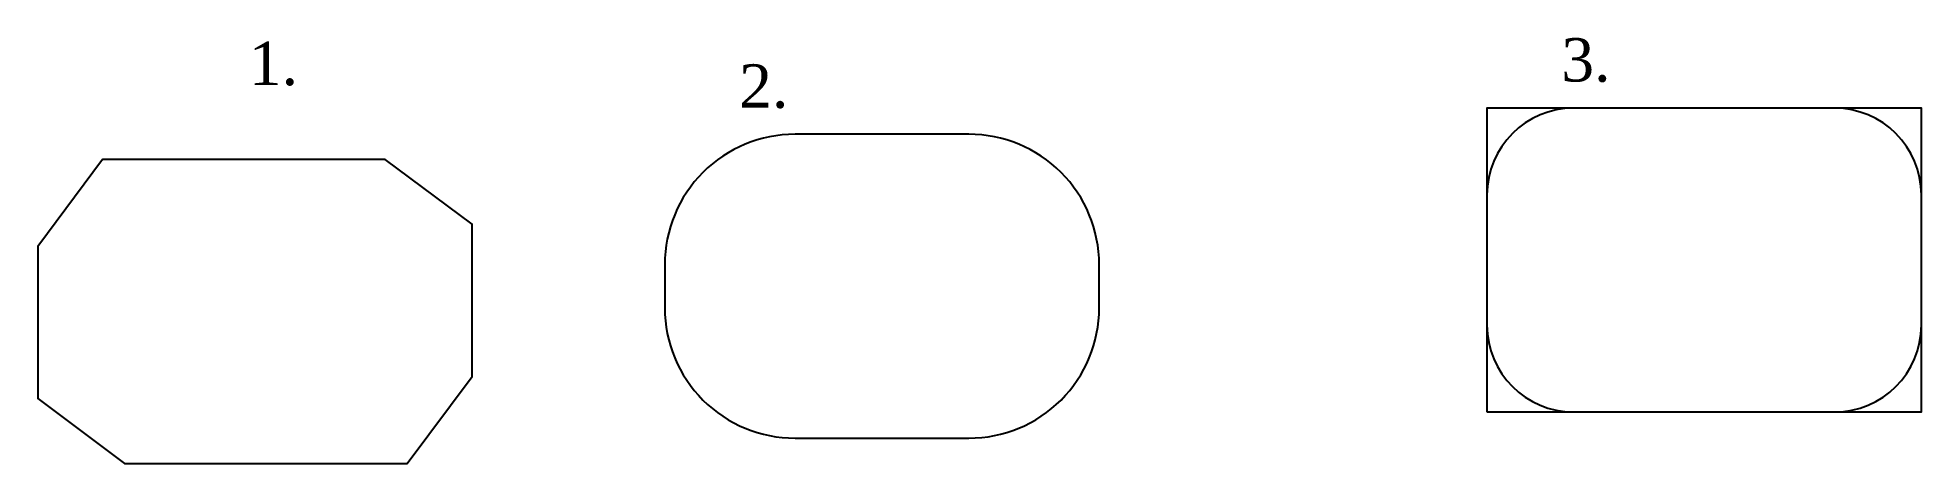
# Model space of a CAD drawing. Header units: millimetres. Extents: x 0.7 to 44.1, y 1.1 to 10.9.
import ezdxf

# ---------------------------------------------------------------- set-up
doc = ezdxf.new("R2010")
doc.units = ezdxf.units.MM
doc.header["$MEASUREMENT"] = 0
doc.layers.get('0').update_dxf_attribs({"true_color": 0xc2ced6})
doc.styles.get("Standard").update_dxf_attribs({"font": 'arial.ttf'})

msp = doc.modelspace()

# ---------------------------------------------------------------- linework, layer by layer
for points in [[(34.073, 2.3), (44.073, 2.3), (44.073, 9.3), (34.073, 9.3)], [(2.709, 1.116), (9.215, 1.116), (10.709, 3.116), (10.709, 6.623), (8.709, 8.116), (2.203, 8.116), (0.709, 6.116), (0.709, 2.61)]]:
    msp.add_lwpolyline(points, close=True)
msp.add_lwpolyline([(18.146, 1.697), (22.146, 1.697, 0.414214), (25.146, 4.697), (25.146, 5.697, 0.414214), (22.146, 8.697), (18.146, 8.697, 0.414214), (15.146, 5.697), (15.146, 4.697, 0.414214)], format="xyb", close=True)
for centre, start, end in [((36.073, 7.3), 90, 180), ((42.073, 7.3), 0, 90), ((36.073, 4.3), 180, 270), ((42.073, 4.3), 270, 0)]:
    msp.add_arc(centre, 2, start, end)

# ---------------------------------------------------------------- texts
at = {"char_height": 1, "attachment_point": 1}
for s, insert in [('{\\fTimes New Roman|b0|i0|c0|p18;1.}', (5.57, 10.833)), ('{\\fTimes New Roman|b0|i0|c0|p18;3.}', (35.785, 10.913)), ('{\\fTimes New Roman|b0|i0|c0|p18;2.}', (16.858, 10.31))]:
    msp.add_mtext_dynamic_manual_height_columns(s, width=0.86483, gutter_width=1, heights=[0], dxfattribs=dict(at, insert=insert))

doc.saveas('drawing.dxf')
